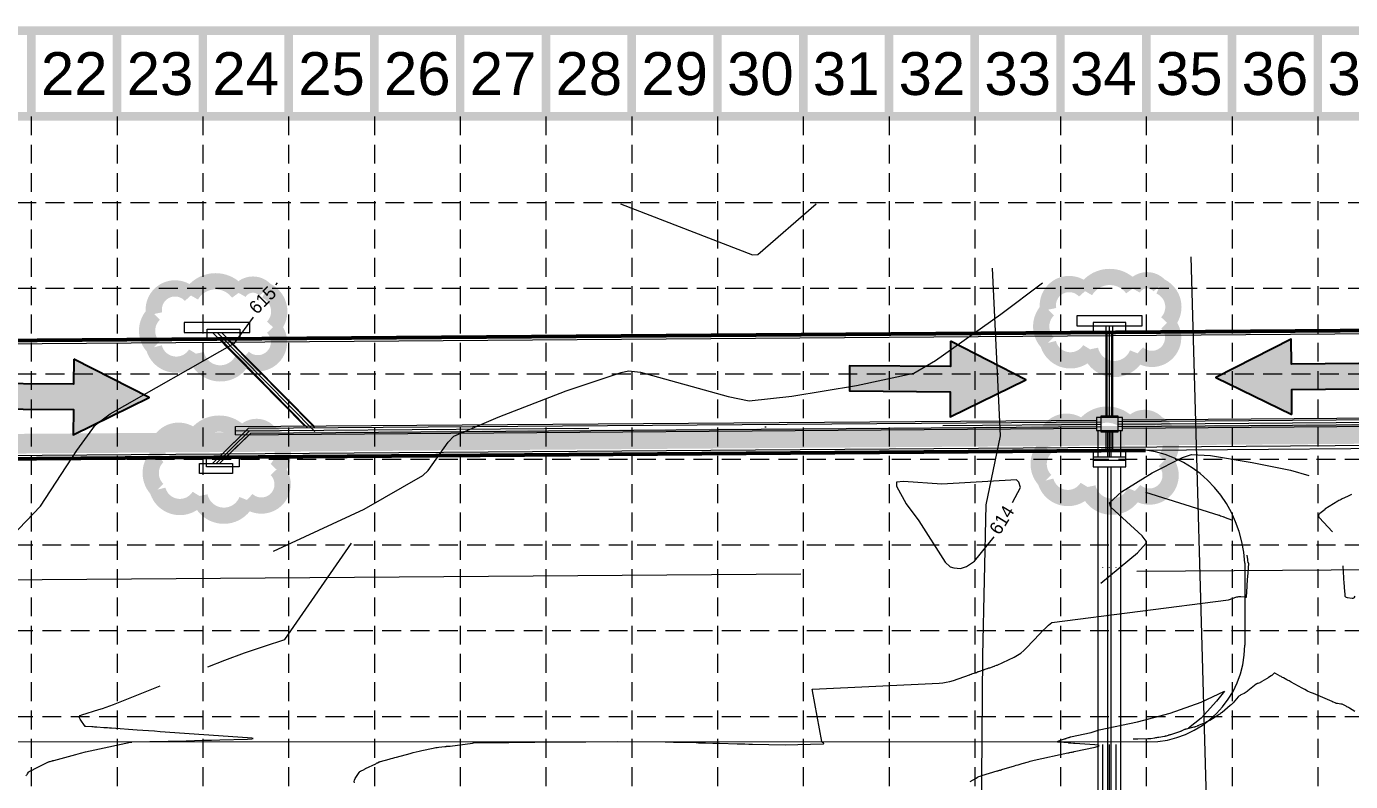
# Model space of a CAD drawing. Header units: feet. Extents: x 2483421 to 2485095, y 6854873 to 6855921.
# Drawn here: x 2483995.2 to 2484398.5, y 6855690.7 to 6855920.8 of the extents above; entities that cross this region are included whole.
import ezdxf
from ezdxf.enums import TextEntityAlignment as Align

# ---------------------------------------------------------------- set-up
doc = ezdxf.new("R2010")
doc.units = ezdxf.units.FT
doc.header["$MEASUREMENT"] = 0
for name, pattern in [('DGN Style 3', [358.380981, 255.986415, -102.394566]), ('DGN Style 4', [215.403912, 107.634684, -53.817342, 0.134543, -53.817342]), ('HIDDEN', [0.375, 0.25, -0.125])]:
    doc.linetypes.add(name, pattern=pattern)
for name, color, linetype in [('ARROWS', 252, 'Continuous'), ('BASE', 7, 'Continuous'), ('GRID', 254, 'HIDDEN'), ('LEGEND', 7, 'Continuous'), ('LIMITS OF DISTURBANCE', 1, 'HIDDEN')]:
    doc.layers.add(name, color=color, linetype=linetype)
for name, color, linetype, lineweight in [('C-ROAD-NW', 2, 'Continuous', 0), ('CTEXT', 1, 'Continuous', 0), ('CTR', 62, 'Continuous', 0), ('CTRINDEX', 7, 'Continuous', 0), ('CURB', 7, 'Continuous', 0), ('Level 11', 7, 'Continuous', 0), ('Level 31', 7, 'Continuous', 0), ('Level 45', 7, 'Continuous', 0), ('Level 7', 7, 'Continuous', 0), ('P-Cont-1', 21, 'Continuous', 13), ('P-SD', 3, 'Continuous', 30)]:
    doc.layers.add(name, color=color, linetype=linetype, lineweight=lineweight)
doc.styles.get("Standard").update_dxf_attribs({"font": 'ARIAL.TTF'})
doc.linetypes.add('Fence-Barbed', pattern='A,38,-12,[1,dgnlstyle-maplsty.shx,S=0.064,R=0,X=0,Y=0],-12,38', length=100)

# ---------------------------------------------------------------- blocks, each defined once
blk = doc.blocks.new('ARROW')
blk.add_lwpolyline([(-67.01, -25.36), (-59.33, -25.42), (-59.57, -56.14), (-51.89, -56.2), (-51.65, -25.48), (-43.97, -25.54), (-55.3, -2.41), (-67.01, -25.36)], close=True)
at = {"color": 254}
for points in [[(-43.97, -25.54), (-67.01, -25.36), (-55.3, -2.41), (-67.01, -25.36)], [(-59.57, -56.14), (-51.89, -56.2), (-59.33, -25.42), (-51.65, -25.48)]]:
    blk.add_solid(points, dxfattribs=at)

msp = doc.modelspace()

# ---------------------------------------------------------------- linework, layer by layer
at = {"layer": 'BASE', "const_width": 2.61}
for points in [[(2483421.94, 6854874.54), (2485093.94, 6854874.54), (2485093.94, 6855919.54), (2483421.94, 6855919.54)], [(2483448.01, 6854900.66), (2485067.89, 6854900.61), (2485067.85, 6855893.43), (2483448.34, 6855893.46)]]:
    msp.add_lwpolyline(points, close=True, dxfattribs=at)
for points in [[(2483996.69, 6855893.42), (2483996.69, 6855919.54)], [(2484022.81, 6855893.42), (2484022.81, 6855919.54)], [(2484048.94, 6855893.42), (2484048.94, 6855919.54)], [(2484075.06, 6855893.42), (2484075.06, 6855919.54)], [(2484101.19, 6855893.42), (2484101.19, 6855919.54)], [(2484127.31, 6855893.42), (2484127.31, 6855919.54)], [(2484153.44, 6855893.42), (2484153.44, 6855919.54)], [(2484179.56, 6855893.42), (2484179.56, 6855919.54)], [(2484205.69, 6855893.42), (2484205.69, 6855919.54)], [(2484231.81, 6855893.42), (2484231.81, 6855919.54)], [(2484257.94, 6855893.42), (2484257.94, 6855919.54)], [(2484284.06, 6855893.42), (2484284.06, 6855919.54)], [(2484310.19, 6855893.42), (2484310.19, 6855919.54)], [(2484336.31, 6855893.42), (2484336.31, 6855919.54)], [(2484362.44, 6855893.42), (2484362.44, 6855919.54)], [(2484388.56, 6855893.42), (2484388.56, 6855919.54)]]:
    msp.add_lwpolyline(points, dxfattribs=at)
at = {"layer": 'C-ROAD-NW', "color": 7, "lineweight": 0, "ltscale": 0.328084}
msp.add_line((2484366.3, 6855757.27), (2484366.3, 6855757.22), dxfattribs=at)
at = {"layer": 'C-ROAD-NW', "color": 7, "lineweight": 0, "ltscale": 0.328084, "flags": 128}
for points in [[(2484336.04, 6855791.71), (2484436.04, 6855792.47)], [(2484366.3, 6855757.22), (2484366.3, 6855732.22)], [(2484336.8, 6855702.72), (2483884.6, 6855702.71)]]:
    msp.add_lwpolyline(points, dxfattribs=at)
at = {"layer": 'C-ROAD-NW', "color": 7, "lineweight": 0, "ltscale": 0.328084}
msp.add_arc((2484336.8, 6855732.22), 29.5, 270, 0, dxfattribs=at)
msp.add_ellipse((2484331.74, 6855755.26), major_axis=(0, 36.74), ratio=0.942136, start_param=4.767077, end_param=6.158676, dxfattribs=at)
at = {"layer": 'CTR', "color": 35, "lineweight": 0, "ltscale": 0.328084}
for p, q in [((2484292.03, 6855833.18), (2484304.67, 6855842.69)), ((2484272.07, 6855819), (2484292.03, 6855833.18)), ((2484159.59, 6855809.78), (2484176.31, 6855815.36)), ((2484176.31, 6855815.36), (2484178.56, 6855815.82)), ((2484178.56, 6855815.82), (2484182.24, 6855815.43)), ((2484182.24, 6855815.43), (2484208.92, 6855808)), ((2484265.49, 6855815.11), (2484272.07, 6855819)), ((2484228.36, 6855808.13), (2484247.99, 6855811.38)), ((2484247.99, 6855811.38), (2484265.49, 6855815.11)), ((2484138.88, 6855801.71), (2484159.59, 6855809.78)), ((2484208.92, 6855808), (2484215.32, 6855806.67)), ((2484215.32, 6855806.67), (2484228.36, 6855808.13)), ((2484125.38, 6855795.9), (2484138.88, 6855801.71)), ((2484123.69, 6855794.14), (2484125.38, 6855795.9)), ((2484117.57, 6855785.49), (2484123.69, 6855794.14)), ((2484338.12, 6855784.8), (2484347.36, 6855789.45)), ((2484347.36, 6855789.45), (2484350.09, 6855790.38)), ((2484350.09, 6855790.38), (2484355.9, 6855790.05)), ((2484355.9, 6855790.05), (2484368.56, 6855787.97)), ((2484368.56, 6855787.97), (2484380.28, 6855785.55)), ((2484098.12, 6855773.7), (2484115.92, 6855783.91)), ((2484115.92, 6855783.91), (2484117.57, 6855785.49)), ((2484328.72, 6855778.97), (2484338.12, 6855784.8)), ((2484380.28, 6855785.55), (2484385.82, 6855783.97)), ((2484260.25, 6855781.89), (2484260.23, 6855780.67)), ((2484260.23, 6855780.67), (2484263.16, 6855775.34)), ((2484262.37, 6855782.18), (2484260.25, 6855781.89)), ((2484274.02, 6855781.35), (2484262.37, 6855782.18)), ((2484296.74, 6855782.67), (2484274.02, 6855781.35)), ((2484295.56, 6855775.74), (2484298.02, 6855780.26)), ((2484297.51, 6855781.9), (2484296.74, 6855782.67)), ((2484298.02, 6855780.26), (2484297.51, 6855781.9)), ((2484325.09, 6855775.66), (2484328.72, 6855778.97)), ((2484263.16, 6855775.34), (2484267.06, 6855770.11)), ((2484325.54, 6855774.35), (2484325.09, 6855775.66)), ((2484070.45, 6855760.89), (2484098.12, 6855773.7)), ((2484335.04, 6855765.59), (2484325.54, 6855774.35)), ((2484267.06, 6855770.11), (2484275.03, 6855757.58)), ((2484284.01, 6855757.89), (2484290.02, 6855765.28)), ((2484333.58, 6855760.36), (2484336.23, 6855763.38)), ((2484336.24, 6855763.93), (2484335.04, 6855765.59)), ((2484336.23, 6855763.38), (2484336.24, 6855763.93)), ((2484322.44, 6855751.18), (2484333.58, 6855760.36)), ((2484275.03, 6855757.58), (2484276.54, 6855756.09)), ((2484276.54, 6855756.09), (2484277.68, 6855755.81)), ((2484277.68, 6855755.81), (2484279.71, 6855755.63)), ((2484279.71, 6855755.63), (2484281.53, 6855756.18)), ((2484281.53, 6855756.18), (2484284.01, 6855757.89))]:
    msp.add_line(p, q, dxfattribs=at)
at = {"layer": 'CTRINDEX', "color": 35, "lineweight": 0, "ltscale": 0.328084}
for p, q in [((2484176.17, 6855866.78), (2484216.34, 6855851.24)), ((2484217.95, 6855851.38), (2484235.75, 6855866.78)), ((2484216.34, 6855851.24), (2484217.95, 6855851.38)), ((2484071.22, 6855842.09), (2484071.63, 6855842.69)), ((2484058.63, 6855824.31), (2484064.35, 6855832.24)), ((2484020.75, 6855802.74), (2484058.63, 6855824.31)), ((2484010.6, 6855791.53), (2484016.21, 6855799.37)), ((2484016.21, 6855799.37), (2484020.75, 6855802.74)), ((2483999.47, 6855774.62), (2484010.6, 6855791.53)), ((2483986.31, 6855760.83), (2483999.47, 6855774.62))]:
    msp.add_line(p, q, dxfattribs=at)
at = {"layer": 'CURB', "color": 7, "linetype": 'Continuous', "lineweight": 53}
for p, q in [((2483672.51, 6855822.71), (2484968.98, 6855832.49)), ((2483884.31, 6855788.3), (2484336.03, 6855791.71))]:
    msp.add_line(p, q, dxfattribs=at)
at = {"layer": 'CURB', "color": 7, "linetype": 'Continuous', "lineweight": 13}
for p, q in [((2483672.52, 6855821.71), (2484968.98, 6855831.49)), ((2483836.58, 6855788.94), (2484968.98, 6855797.49))]:
    msp.add_line(p, q, dxfattribs=at)
at = {"layer": 'GRID', "color": 252, "linetype": 'HIDDEN', "lineweight": 0, "ltscale": 23}
for p, q in [((2483996.69, 6855893.42), (2483996.69, 6854978.93)), ((2484022.81, 6855893.42), (2484022.81, 6854978.93)), ((2484048.94, 6855893.42), (2484048.94, 6854978.93)), ((2484075.06, 6855893.42), (2484075.06, 6854978.93)), ((2484101.19, 6855893.42), (2484101.19, 6854978.93)), ((2484127.31, 6855893.42), (2484127.31, 6854978.93)), ((2484153.44, 6855893.42), (2484153.44, 6854978.93)), ((2484179.56, 6855893.42), (2484179.56, 6854978.93)), ((2484205.69, 6855893.42), (2484205.69, 6854978.93)), ((2484231.81, 6855893.42), (2484231.81, 6854978.93)), ((2484257.94, 6855893.42), (2484257.94, 6854978.93)), ((2484284.06, 6855893.42), (2484284.06, 6854978.93)), ((2484310.19, 6855893.42), (2484310.19, 6854978.93)), ((2484336.31, 6855893.42), (2484336.31, 6854978.93)), ((2484362.44, 6855893.42), (2484362.44, 6854978.93)), ((2484388.56, 6855893.42), (2484388.56, 6854978.93)), ((2483449.03, 6855867.21), (2485068.78, 6855867.21)), ((2483449.03, 6855841.08), (2485068.78, 6855841.08)), ((2483449.03, 6855814.96), (2485068.78, 6855814.96)), ((2483448.06, 6855788.92), (2485067.81, 6855788.92)), ((2483448.06, 6855762.79), (2485067.81, 6855762.79)), ((2483448.06, 6855736.67), (2485067.81, 6855736.67)), ((2483448.06, 6855710.54), (2485067.81, 6855710.54))]:
    msp.add_line(p, q, dxfattribs=at)
at = {"layer": 'LEGEND', "color": 170, "ltscale": 100, "const_width": 4.95}
for points in [[(2484045.31, 6855838.84, 0.520567), (2484045.31, 6855838.84, 0.765195), (2484034.11, 6855833.2, 0.417879), (2484034.04, 6855823.05, 0.6649), (2484046.84, 6855821.1, 0.744833), (2484061.29, 6855819.88, 0.975642), (2484070.28, 6855829.18, 0.520567), (2484068.04, 6855840.37, 0.520567), (2484059.83, 6855839.63, 0.540264), (2484045.31, 6855838.84)], [(2484317.66, 6855840.16, 0.520567), (2484317.66, 6855840.16, 0.765195), (2484306.45, 6855834.52, 0.417879), (2484306.38, 6855824.37, 0.6649), (2484319.19, 6855822.42, 0.744833), (2484333.63, 6855821.21, 0.975642), (2484342.63, 6855830.5, 0.520567), (2484340.39, 6855841.7, 0.520567), (2484332.17, 6855840.95, 0.540264), (2484317.66, 6855840.16)], [(2484316.89, 6855798.2, 0.520567), (2484316.89, 6855798.2, 0.765195), (2484305.68, 6855792.56, 0.417879), (2484305.61, 6855782.41, 0.6649), (2484318.42, 6855780.45, 0.744833), (2484332.86, 6855779.24, 0.975642), (2484341.86, 6855788.54, 0.520567), (2484339.62, 6855799.73, 0.520567), (2484331.4, 6855798.99, 0.540264), (2484316.89, 6855798.2)], [(2484046.41, 6855795.45, 0.520567), (2484046.41, 6855795.45, 0.765195), (2484035.21, 6855789.81, 0.417879), (2484035.14, 6855779.66, 0.6649), (2484047.94, 6855777.71, 0.744833), (2484062.39, 6855776.5, 0.975642), (2484071.38, 6855785.79, 0.520567), (2484069.14, 6855796.99, 0.520567), (2484060.93, 6855796.24, 0.540264), (2484046.41, 6855795.45)]]:
    msp.add_lwpolyline(points, format="xyb", close=True, dxfattribs=at)
at = {"layer": 'Level 11', "color": 7, "linetype": 'Fence-Barbed', "lineweight": 0}
msp.add_line((2484349.85, 6855850.59), (2484361.29, 6855447.33), dxfattribs=at)
at = {"layer": 'Level 31', "color": 7, "linetype": 'DGN Style 3', "lineweight": 0}
msp.add_line((2484947.81, 6855759.33), (2483673.06, 6855749.71), dxfattribs=at)
at = {"layer": 'Level 45', "color": 5, "linetype": 'Continuous', "lineweight": 0}
for p, q in [((2484324.35, 6855802.13), (2484324.35, 6855827.63)), ((2484324.35, 6855802.13), (2484324.35, 6855827.63)), ((2484325.85, 6855802.13), (2484325.85, 6855827.64)), ((2484325.85, 6855802.13), (2484325.85, 6855827.64)), ((2484054.18, 6855825.59), (2484080.82, 6855798.54)), ((2484056.27, 6855825.6), (2484082.91, 6855798.55)), ((2484062.89, 6855798.4), (2484322.59, 6855800.36)), ((2484327.59, 6855800.4), (2484581.06, 6855802.31)), ((2484327.61, 6855798.9), (2484581.09, 6855800.81)), ((2484062.89, 6855798.4), (2484053.94, 6855789.58)), ((2484063.51, 6855796.91), (2484056.09, 6855789.6)), ((2484063.51, 6855796.91), (2484322.61, 6855798.86)), ((2484324.1, 6855791.62), (2484324.1, 6855797.13)), ((2484326.1, 6855791.64), (2484326.1, 6855797.13))]:
    msp.add_line(p, q, dxfattribs=at)
at = {"layer": 'Level 45', "color": 5, "linetype": 'Continuous', "lineweight": 0, "flags": 128}
for points in [[(2484050.22, 6855828.6), (2484060.22, 6855828.6), (2484060.22, 6855825.6), (2484050.22, 6855825.6)], [(2484330.1, 6855830.63), (2484320.1, 6855830.63), (2484320.1, 6855827.63), (2484330.1, 6855827.63)], [(2484327.6, 6855797.13), (2484322.6, 6855797.13), (2484322.6, 6855802.13), (2484327.6, 6855802.13)], [(2484327.6, 6855797.13), (2484322.6, 6855797.13), (2484322.6, 6855802.13), (2484327.6, 6855802.13)], [(2484330.1, 6855791.63), (2484320.1, 6855791.63), (2484320.1, 6855788.63), (2484330.1, 6855788.63)], [(2484330.1, 6855791.63), (2484320.1, 6855791.63), (2484320.1, 6855788.63), (2484330.1, 6855788.63)], [(2484050.02, 6855789.59), (2484060.02, 6855789.59), (2484060.02, 6855786.59), (2484050.02, 6855786.59)]]:
    msp.add_lwpolyline(points, close=True, dxfattribs=at)
at = {"layer": 'Level 7', "color": 7, "linetype": 'Continuous', "lineweight": 0, "ltscale": 0.328084, "flags": 128}
msp.add_lwpolyline([(2484274.02, 6855489.64), (2484282.36, 6855576.75), (2484285.88, 6855654.13), (2484286.51, 6855729.08), (2484287.56, 6855775.03), (2484291.86, 6855796.04), (2484289.44, 6855847.15)], dxfattribs=at)
at = {"layer": 'LIMITS OF DISTURBANCE', "linetype": 'HIDDEN', "lineweight": 30, "ltscale": 100, "const_width": 6}
msp.add_lwpolyline([(2483553.88, 6855775.4), (2483582.72, 6855781.62), (2483622.36, 6855787.95), (2483674.73, 6855791.33), (2485022.16, 6855801.15), (2485021.8, 6855792.54), (2485014.26, 6855792.18, 0.367276), (2484981.25, 6855761.33), (2484981.64, 6855135.45), (2484941.69, 6855105.14), (2484400.49, 6855105.56), (2484402.75, 6855034.59), (2484369.16, 6855034.35), (2484323.13, 6855106.73), (2484136.59, 6855104.23), (2484070.04, 6855130.64), (2483603.14, 6855126.82), (2483582.42, 6855255.3), (2483563.42, 6855733.98), (2483555.35, 6855765.7)], format="xyb", close=True, dxfattribs=at)
at = {"layer": 'P-Cont-1', "color": 33, "flags": 128}
for points in [[(2484362.4, 6855770.37), (2484360.45, 6855771.09), (2484360.26, 6855771.16), (2484360.07, 6855771.23), (2484359.88, 6855771.29), (2484359.68, 6855771.35), (2484359.06, 6855771.56), (2484358.92, 6855771.6), (2484358.79, 6855771.66), (2484358.67, 6855771.72), (2484358.54, 6855771.78), (2484336.18, 6855778.8)], [(2484398.82, 6855778.14), (2484398.43, 6855777.93), (2484398.04, 6855777.73), (2484397.63, 6855777.54), (2484395.98, 6855776.81), (2484395.63, 6855776.65), (2484395.28, 6855776.48), (2484394.94, 6855776.29), (2484394.61, 6855776.1), (2484390.69, 6855773.73), (2484390.67, 6855773.72), (2484390.67, 6855773.7), (2484390.67, 6855773.69), (2484390.69, 6855773.68), (2484390.75, 6855773.63), (2484390.76, 6855773.62), (2484390.77, 6855773.61), (2484390.76, 6855773.6), (2484390.75, 6855773.59), (2484389.12, 6855772.37), (2484388.85, 6855772.1), (2484388.74, 6855771.82), (2484388.79, 6855771.52), (2484389, 6855771.2), (2484393.03, 6855766.75)], [(2484050.44, 6855725.64), (2484055.63, 6855727.65), (2484061.67, 6855729.87), (2484067.75, 6855731.97), (2484073.87, 6855733.96), (2484094.17, 6855763.36)], [(2484361.3, 6855746.04), (2484363.93, 6855746.92), (2484364.23, 6855747), (2484364.54, 6855747.05), (2484364.84, 6855747.07), (2484365.15, 6855747.05), (2484366.54, 6855746.92), (2484366.58, 6855746.92), (2484366.61, 6855746.91), (2484366.64, 6855746.9), (2484366.67, 6855746.89), (2484366.76, 6855746.85), (2484366.78, 6855746.85), (2484366.79, 6855746.85), (2484366.8, 6855746.86), (2484366.8, 6855746.88), (2484367.03, 6855750.22), (2484367.08, 6855750.94), (2484367.13, 6855751.66), (2484367.18, 6855752.38), (2484367.23, 6855753.09), (2484367.51, 6855757.17), (2484367.51, 6855757.19), (2484367.5, 6855757.21), (2484367.49, 6855757.23), (2484367.47, 6855757.24), (2484367.41, 6855757.29), (2484367.4, 6855757.3), (2484367.39, 6855757.31), (2484367.38, 6855757.32), (2484367.38, 6855757.34), (2484367.25, 6855758.19), (2484367.22, 6855758.37), (2484367.19, 6855758.55), (2484367.16, 6855758.73), (2484367.13, 6855758.92), (2484367, 6855759.71)], [(2484396.14, 6855756.45), (2484396.52, 6855750.92), (2484396.55, 6855750.45), (2484396.59, 6855749.98), (2484396.62, 6855749.51), (2484396.65, 6855749.03), (2484396.76, 6855747.5), (2484396.82, 6855747.2), (2484396.95, 6855746.98), (2484397.17, 6855746.83), (2484397.46, 6855746.76), (2484398.97, 6855746.58), (2484399.27, 6855746.59), (2484399.5, 6855746.68), (2484399.68, 6855746.87), (2484399.8, 6855747.14), (2484399.5, 6855746.68)], [(2484095.09, 6855690.3), (2484095.02, 6855690.71), (2484095.09, 6855691.13), (2484095.3, 6855691.55), (2484096.58, 6855693.46), (2484096.6, 6855693.49), (2484096.62, 6855693.52), (2484096.64, 6855693.55), (2484096.66, 6855693.58), (2484096.72, 6855693.67), (2484096.74, 6855693.69), (2484096.76, 6855693.71), (2484096.78, 6855693.72), (2484096.8, 6855693.74), (2484096.97, 6855693.82), (2484097.01, 6855693.84), (2484097.05, 6855693.86), (2484097.08, 6855693.88), (2484097.12, 6855693.9), (2484097.87, 6855694.27), (2484098.04, 6855694.35), (2484098.2, 6855694.43), (2484098.36, 6855694.51), (2484098.52, 6855694.59), (2484101.58, 6855696.11), (2484101.72, 6855696.18), (2484101.86, 6855696.25), (2484102, 6855696.32), (2484102.14, 6855696.39), (2484102.6, 6855696.62), (2484102.7, 6855696.66), (2484102.8, 6855696.7), (2484102.9, 6855696.74), (2484103.01, 6855696.77), (2484105.68, 6855697.5), (2484106.25, 6855697.65), (2484106.82, 6855697.81), (2484107.4, 6855697.96), (2484107.97, 6855698.12), (2484112.1, 6855699.24), (2484112.99, 6855699.47), (2484113.88, 6855699.69), (2484114.78, 6855699.9), (2484115.67, 6855700.1), (2484119.11, 6855700.83), (2484119.52, 6855700.91), (2484119.94, 6855700.99), (2484120.36, 6855701.06), (2484120.78, 6855701.12), (2484122.66, 6855701.36), (2484122.7, 6855701.37), (2484122.73, 6855701.37), (2484122.77, 6855701.37), (2484122.81, 6855701.37), (2484122.94, 6855701.37), (2484122.96, 6855701.37), (2484122.98, 6855701.38), (2484123, 6855701.38), (2484123.02, 6855701.39), (2484123.1, 6855701.41), (2484123.11, 6855701.42), (2484123.12, 6855701.42), (2484123.13, 6855701.42), (2484123.14, 6855701.42), (2484123.18, 6855701.42), (2484123.19, 6855701.42), (2484123.19, 6855701.42), (2484123.2, 6855701.42), (2484123.21, 6855701.42), (2484124.23, 6855701.49), (2484124.23, 6855701.49), (2484124.23, 6855701.49), (2484124.23, 6855701.49), (2484124.23, 6855701.49), (2484124.23, 6855701.49), (2484124.23, 6855701.49), (2484124.23, 6855701.49), (2484124.23, 6855701.49), (2484124.23, 6855701.49), (2484131.08, 6855702.41), (2484131.08, 6855702.41), (2484131.08, 6855702.41), (2484131.08, 6855702.41), (2484131.08, 6855702.41), (2484131.08, 6855702.41), (2484131.08, 6855702.41), (2484131.08, 6855702.41), (2484131.08, 6855702.41), (2484131.08, 6855702.41), (2484131.37, 6855702.5), (2484131.37, 6855702.5), (2484131.37, 6855702.5), (2484131.37, 6855702.5), (2484131.37, 6855702.5), (2484131.37, 6855702.5), (2484131.37, 6855702.5), (2484131.37, 6855702.5), (2484131.37, 6855702.5), (2484131.37, 6855702.5), (2484131.35, 6855702.5), (2484131.35, 6855702.51), (2484131.34, 6855702.51), (2484131.35, 6855702.51), (2484131.35, 6855702.51), (2484137.15, 6855702.55), (2484138.39, 6855702.56), (2484139.63, 6855702.57), (2484140.87, 6855702.58), (2484142.11, 6855702.59), (2484146.37, 6855702.62), (2484147.28, 6855702.63), (2484148.19, 6855702.64), (2484149.11, 6855702.65), (2484150.02, 6855702.65), (2484158.38, 6855702.72), (2484160.17, 6855702.73), (2484161.97, 6855702.75), (2484163.76, 6855702.76), (2484165.55, 6855702.78), (2484175.14, 6855702.85), (2484175.14, 6855702.85), (2484175.14, 6855702.85), (2484175.14, 6855702.85), (2484175.14, 6855702.85), (2484175.14, 6855702.85), (2484175.14, 6855702.85), (2484175.14, 6855702.85), (2484175.14, 6855702.85), (2484175.14, 6855702.85), (2484189.74, 6855702.74), (2484190.99, 6855702.72), (2484192.25, 6855702.7), (2484193.5, 6855702.68), (2484194.76, 6855702.65), (2484199.21, 6855702.53), (2484199.91, 6855702.51), (2484200.61, 6855702.49), (2484201.32, 6855702.47), (2484202.02, 6855702.46), (2484204.32, 6855702.39), (2484204.81, 6855702.38), (2484205.3, 6855702.37), (2484205.79, 6855702.36), (2484206.29, 6855702.34), (2484211.73, 6855702.2), (2484212.9, 6855702.17), (2484214.07, 6855702.13), (2484215.24, 6855702.1), (2484216.4, 6855702.07), (2484226.3, 6855701.81), (2484226.3, 6855701.81), (2484226.3, 6855701.81), (2484226.3, 6855701.81), (2484226.3, 6855701.81), (2484226.3, 6855701.81), (2484226.3, 6855701.81), (2484226.3, 6855701.81), (2484226.3, 6855701.81), (2484226.3, 6855701.81), (2484226.3, 6855701.81), (2484226.3, 6855701.81), (2484226.3, 6855701.81), (2484226.3, 6855701.81), (2484226.3, 6855701.81), (2484237.92, 6855702.16), (2484238.02, 6855702.17), (2484238.06, 6855702.21), (2484238.05, 6855702.26), (2484237.98, 6855702.33), (2484237.67, 6855702.6), (2484237.61, 6855702.66), (2484237.56, 6855702.73), (2484237.53, 6855702.81), (2484237.51, 6855702.89), (2484234.65, 6855718.35), (2484234.64, 6855718.4), (2484234.63, 6855718.45), (2484234.62, 6855718.5), (2484234.61, 6855718.55), (2484234.57, 6855718.76), (2484234.57, 6855718.77), (2484234.57, 6855718.78), (2484234.57, 6855718.79), (2484234.58, 6855718.79), (2484234.59, 6855718.82), (2484234.6, 6855718.82), (2484234.6, 6855718.83), (2484234.61, 6855718.83), (2484234.61, 6855718.83), (2484273.19, 6855720.64), (2484274.3, 6855720.74), (2484275.4, 6855720.91), (2484276.49, 6855721.16), (2484277.55, 6855721.49), (2484282.48, 6855723.22), (2484282.49, 6855723.23), (2484282.5, 6855723.23), (2484282.51, 6855723.24), (2484282.52, 6855723.24), (2484282.55, 6855723.25), (2484282.56, 6855723.25), (2484282.57, 6855723.25), (2484282.58, 6855723.26), (2484282.58, 6855723.26), (2484282.65, 6855723.28), (2484282.66, 6855723.29), (2484282.68, 6855723.29), (2484282.69, 6855723.3), (2484282.71, 6855723.3), (2484282.94, 6855723.38), (2484282.99, 6855723.4), (2484283.04, 6855723.42), (2484283.09, 6855723.44), (2484283.14, 6855723.45), (2484284.23, 6855723.84), (2484284.26, 6855723.85), (2484284.29, 6855723.86), (2484284.31, 6855723.87), (2484284.34, 6855723.88), (2484284.46, 6855723.92), (2484284.47, 6855723.92), (2484284.48, 6855723.92), (2484284.49, 6855723.93), (2484284.5, 6855723.93), (2484284.53, 6855723.94), (2484284.54, 6855723.95), (2484284.54, 6855723.95), (2484284.55, 6855723.95), (2484284.56, 6855723.95), (2484284.91, 6855724.08), (2484284.92, 6855724.08), (2484284.92, 6855724.08), (2484284.93, 6855724.08), (2484284.93, 6855724.08), (2484284.95, 6855724.09), (2484284.95, 6855724.09), (2484284.96, 6855724.09), (2484284.96, 6855724.09), (2484284.97, 6855724.1), (2484285.14, 6855724.16), (2484285.18, 6855724.17), (2484285.22, 6855724.18), (2484285.25, 6855724.2), (2484285.29, 6855724.21), (2484286.71, 6855724.71), (2484286.72, 6855724.71), (2484286.73, 6855724.71), (2484286.74, 6855724.71), (2484286.75, 6855724.72), (2484286.77, 6855724.73), (2484286.78, 6855724.73), (2484286.78, 6855724.73), (2484286.79, 6855724.73), (2484286.8, 6855724.73), (2484286.85, 6855724.75), (2484286.86, 6855724.76), (2484286.88, 6855724.76), (2484286.89, 6855724.77), (2484286.9, 6855724.77), (2484287.86, 6855725.11), (2484287.89, 6855725.12), (2484287.92, 6855725.13), (2484287.94, 6855725.14), (2484287.97, 6855725.15), (2484288.1, 6855725.19), (2484288.11, 6855725.19), (2484288.11, 6855725.19), (2484288.11, 6855725.19), (2484288.12, 6855725.2), (2484288.13, 6855725.2), (2484288.13, 6855725.2), (2484288.13, 6855725.2), (2484288.14, 6855725.2), (2484288.14, 6855725.2), (2484288.36, 6855725.28), (2484288.38, 6855725.29), (2484288.4, 6855725.3), (2484288.42, 6855725.3), (2484288.45, 6855725.31), (2484288.54, 6855725.34), (2484288.54, 6855725.35), (2484288.55, 6855725.35), (2484288.56, 6855725.35), (2484288.57, 6855725.35), (2484288.6, 6855725.36), (2484288.6, 6855725.37), (2484288.61, 6855725.37), (2484288.61, 6855725.37), (2484288.62, 6855725.37), (2484289.93, 6855725.83), (2484289.95, 6855725.84), (2484289.98, 6855725.85), (2484290.01, 6855725.86), (2484290.03, 6855725.87), (2484290.12, 6855725.9), (2484290.14, 6855725.9), (2484290.16, 6855725.91), (2484290.18, 6855725.92), (2484290.2, 6855725.92), (2484290.71, 6855726.1), (2484290.73, 6855726.11), (2484290.75, 6855726.11), (2484290.76, 6855726.12), (2484290.78, 6855726.13), (2484290.86, 6855726.15), (2484290.86, 6855726.16), (2484290.87, 6855726.16), (2484290.88, 6855726.16), (2484290.88, 6855726.16), (2484290.9, 6855726.17), (2484290.91, 6855726.17), (2484290.91, 6855726.17), (2484290.92, 6855726.17), (2484290.92, 6855726.18), (2484296.02, 6855728.61), (2484297.08, 6855729.17), (2484298.08, 6855729.83), (2484299, 6855730.58), (2484299.86, 6855731.42), (2484303.84, 6855735.7), (2484304.71, 6855736.6), (2484305.61, 6855737.46), (2484306.54, 6855738.3), (2484307.5, 6855739.1), (2484361.3, 6855746.04)], [(2484399.84, 6855711.98), (2484398.16, 6855713.04), (2484397.91, 6855713.19), (2484397.67, 6855713.34), (2484397.42, 6855713.48), (2484397.17, 6855713.61), (2484396.34, 6855714.05), (2484396.16, 6855714.13), (2484395.98, 6855714.2), (2484395.79, 6855714.25), (2484395.59, 6855714.28), (2484394.5, 6855714.42), (2484394.33, 6855714.45), (2484394.17, 6855714.49), (2484394.01, 6855714.55), (2484393.86, 6855714.62), (2484393.37, 6855714.86), (2484393.26, 6855714.91), (2484393.15, 6855714.96), (2484393.05, 6855715.01), (2484392.94, 6855715.06), (2484387.21, 6855717.46), (2484386.33, 6855717.85), (2484385.46, 6855718.26), (2484384.6, 6855718.69), (2484383.75, 6855719.15), (2484380.47, 6855720.97), (2484380.14, 6855721.15), (2484379.81, 6855721.33), (2484379.48, 6855721.51), (2484379.14, 6855721.69), (2484378.05, 6855722.26), (2484377.82, 6855722.38), (2484377.58, 6855722.51), (2484377.35, 6855722.64), (2484377.12, 6855722.77), (2484375.63, 6855723.62), (2484375.49, 6855723.68), (2484375.36, 6855723.69), (2484375.23, 6855723.65), (2484375.11, 6855723.56), (2484374.73, 6855723.18), (2484374.64, 6855723.1), (2484374.55, 6855723.03), (2484374.46, 6855722.96), (2484374.36, 6855722.9), (2484373.58, 6855722.43), (2484373.41, 6855722.32), (2484373.24, 6855722.22), (2484373.08, 6855722.12), (2484372.91, 6855722.01), (2484371.55, 6855721.12), (2484371.38, 6855721.02), (2484371.21, 6855720.93), (2484371.03, 6855720.85), (2484370.85, 6855720.79), (2484370.24, 6855720.59), (2484370.11, 6855720.54), (2484369.99, 6855720.49), (2484369.87, 6855720.42), (2484369.76, 6855720.33), (2484367.26, 6855718.29), (2484366.99, 6855718.08), (2484366.7, 6855717.88), (2484366.4, 6855717.7), (2484366.09, 6855717.54), (2484365.06, 6855717.05), (2484364.85, 6855716.93), (2484364.65, 6855716.8), (2484364.47, 6855716.64), (2484364.31, 6855716.47), (2484362.73, 6855714.65), (2484362.66, 6855714.56), (2484362.58, 6855714.48), (2484362.5, 6855714.4), (2484362.42, 6855714.33), (2484362.14, 6855714.09), (2484362.08, 6855714.03), (2484362.02, 6855713.98), (2484361.96, 6855713.93), (2484361.9, 6855713.88), (2484359.42, 6855711.75), (2484359.19, 6855711.56), (2484358.96, 6855711.38), (2484358.71, 6855711.21), (2484358.47, 6855711.05), (2484357.64, 6855710.53), (2484357.47, 6855710.42), (2484357.29, 6855710.31), (2484357.12, 6855710.2), (2484356.94, 6855710.09), (2484355.64, 6855709.29), (2484355.36, 6855709.12), (2484355.07, 6855708.97), (2484354.78, 6855708.82), (2484354.48, 6855708.69), (2484352.37, 6855707.81), (2484352.22, 6855707.75), (2484352.07, 6855707.68), (2484351.91, 6855707.62), (2484351.76, 6855707.55), (2484351.26, 6855707.34), (2484351.15, 6855707.3), (2484351.04, 6855707.26), (2484350.93, 6855707.23), (2484350.82, 6855707.2), (2484348.43, 6855706.65), (2484348.27, 6855706.6), (2484348.1, 6855706.55), (2484347.94, 6855706.49), (2484347.79, 6855706.42), (2484347.14, 6855706.11), (2484347.1, 6855706.09), (2484347.07, 6855706.07), (2484347.03, 6855706.05), (2484346.99, 6855706.03), (2484346.86, 6855705.97), (2484346.84, 6855705.96), (2484346.81, 6855705.95), (2484346.78, 6855705.94), (2484346.75, 6855705.93), (2484343.64, 6855704.95), (2484343.46, 6855704.89), (2484343.28, 6855704.83), (2484343.1, 6855704.77), (2484342.92, 6855704.72), (2484342.32, 6855704.53), (2484342.2, 6855704.49), (2484342.07, 6855704.46), (2484341.94, 6855704.43), (2484341.81, 6855704.41), (2484340.09, 6855704.13), (2484339.76, 6855704.07), (2484339.42, 6855704.02), (2484339.09, 6855703.96), (2484338.76, 6855703.91), (2484337.67, 6855703.73), (2484337.43, 6855703.7), (2484337.2, 6855703.67), (2484336.96, 6855703.65), (2484336.73, 6855703.64), (2484333.7, 6855703.59), (2484333.54, 6855703.58), (2484333.37, 6855703.58), (2484333.21, 6855703.58), (2484333.05, 6855703.57), (2484332.3, 6855703.56)], [(2483995.15, 6855692.41), (2483995.25, 6855692.56), (2483995.35, 6855692.71), (2483995.45, 6855692.86), (2483995.55, 6855693.01), (2483995.88, 6855693.5), (2483995.96, 6855693.6), (2483996.04, 6855693.69), (2483996.14, 6855693.76), (2483996.25, 6855693.83), (2483997.12, 6855694.26), (2483997.31, 6855694.35), (2483997.49, 6855694.44), (2483997.68, 6855694.54), (2483997.87, 6855694.63), (2484001.73, 6855696.55), (2484001.9, 6855696.63), (2484002.07, 6855696.7), (2484002.25, 6855696.76), (2484002.43, 6855696.81), (2484003.01, 6855696.97), (2484003.14, 6855697), (2484003.27, 6855697.04), (2484003.39, 6855697.07), (2484003.52, 6855697.11), (2484010.26, 6855698.93), (2484011.7, 6855699.31), (2484013.16, 6855699.67), (2484014.61, 6855700.01), (2484016.07, 6855700.34), (2484026.92, 6855702.64), (2484026.96, 6855702.65), (2484027, 6855702.66), (2484027.04, 6855702.67), (2484027.07, 6855702.68), (2484027.2, 6855702.7), (2484027.22, 6855702.71), (2484027.25, 6855702.71), (2484027.28, 6855702.71), (2484027.3, 6855702.72), (2484043.87, 6855703.12), (2484046.43, 6855703.19), (2484049, 6855703.25), (2484051.56, 6855703.32), (2484054.12, 6855703.39), (2484062.5, 6855703.62), (2484063.84, 6855703.68), (2484064.29, 6855703.75), (2484063.85, 6855703.85), (2484062.5, 6855703.97), (2484035.91, 6855705.85), (2484034.17, 6855705.97), (2484032.43, 6855706.1), (2484030.69, 6855706.22), (2484028.95, 6855706.34), (2484021.13, 6855706.9), (2484020.98, 6855706.91), (2484020.83, 6855706.92), (2484020.68, 6855706.93), (2484020.53, 6855706.94), (2484019.9, 6855706.99), (2484019.87, 6855706.99), (2484019.83, 6855706.99), (2484019.79, 6855706.99), (2484019.75, 6855707), (2484019.62, 6855707.01), (2484019.6, 6855707.01), (2484019.57, 6855707.01), (2484019.54, 6855707.01), (2484019.52, 6855707.01), (2484019.13, 6855707.04), (2484019.05, 6855707.05), (2484018.96, 6855707.05), (2484018.88, 6855707.06), (2484018.8, 6855707.06), (2484016.69, 6855707.21), (2484016.29, 6855707.24), (2484015.89, 6855707.27), (2484015.49, 6855707.3), (2484015.1, 6855707.33), (2484013.27, 6855707.46), (2484013.26, 6855707.46), (2484013.25, 6855707.46), (2484013.23, 6855707.46), (2484013.22, 6855707.46), (2484013.17, 6855707.46), (2484013.16, 6855707.46), (2484013.16, 6855707.47), (2484013.15, 6855707.47), (2484013.14, 6855707.48), (2484011.59, 6855709.7), (2484011.37, 6855710.13), (2484011.37, 6855710.49), (2484011.59, 6855710.78), (2484012.04, 6855710.99), (2484017.29, 6855712.6), (2484018.41, 6855712.96), (2484019.52, 6855713.34), (2484020.63, 6855713.75), (2484021.73, 6855714.17), (2484035.93, 6855719.85)], [(2484282.65, 6855690.64), (2484284.51, 6855691.74), (2484284.91, 6855691.97), (2484285.33, 6855692.17), (2484285.75, 6855692.34), (2484286.19, 6855692.48), (2484290.9, 6855693.88), (2484291, 6855693.91), (2484291.1, 6855693.94), (2484291.2, 6855693.97), (2484291.29, 6855694), (2484291.62, 6855694.09), (2484291.69, 6855694.11), (2484291.76, 6855694.13), (2484291.82, 6855694.15), (2484291.89, 6855694.17), (2484292.11, 6855694.24), (2484292.15, 6855694.25), (2484292.2, 6855694.27), (2484292.25, 6855694.28), (2484292.29, 6855694.29), (2484296.12, 6855695.43), (2484296.71, 6855695.61), (2484297.31, 6855695.78), (2484297.91, 6855695.96), (2484298.51, 6855696.14), (2484300.47, 6855696.72), (2484300.89, 6855696.84), (2484301.31, 6855696.95), (2484301.73, 6855697.06), (2484302.16, 6855697.15), (2484312.45, 6855699.38), (2484312.57, 6855699.4), (2484312.69, 6855699.43), (2484312.82, 6855699.45), (2484312.94, 6855699.48), (2484313.34, 6855699.57), (2484313.43, 6855699.59), (2484313.51, 6855699.6), (2484313.6, 6855699.62), (2484313.68, 6855699.64), (2484314.02, 6855699.71), (2484314.09, 6855699.73), (2484314.17, 6855699.75), (2484314.24, 6855699.76), (2484314.31, 6855699.78), (2484320.71, 6855701.16), (2484321.68, 6855701.41), (2484321.99, 6855701.62), (2484321.65, 6855701.78), (2484320.65, 6855701.89), (2484314.56, 6855702.28), (2484314.51, 6855702.28), (2484314.47, 6855702.28), (2484314.42, 6855702.29), (2484314.38, 6855702.29), (2484314.23, 6855702.3), (2484314.2, 6855702.31), (2484314.17, 6855702.31), (2484314.14, 6855702.31), (2484314.1, 6855702.31), (2484313.34, 6855702.37), (2484313.26, 6855702.38), (2484313.19, 6855702.38), (2484313.12, 6855702.39), (2484313.04, 6855702.39), (2484312.8, 6855702.41), (2484312.75, 6855702.41), (2484312.69, 6855702.41), (2484312.64, 6855702.42), (2484312.59, 6855702.42), (2484309.69, 6855702.65), (2484309.34, 6855702.7), (2484309.21, 6855702.78), (2484309.31, 6855702.89), (2484309.64, 6855703.03), (2484311.41, 6855703.65), (2484311.56, 6855703.7), (2484311.72, 6855703.76), (2484311.88, 6855703.81), (2484312.04, 6855703.87), (2484312.66, 6855704.08), (2484312.72, 6855704.1), (2484312.77, 6855704.12), (2484312.83, 6855704.14), (2484312.88, 6855704.16), (2484313.07, 6855704.23), (2484313.11, 6855704.24), (2484313.14, 6855704.25), (2484313.18, 6855704.27), (2484313.22, 6855704.29), (2484319.5, 6855705.61), (2484321.98, 6855706.38), (2484333.59, 6855708.9), (2484343.56, 6855711.53), (2484352.98, 6855714.82), (2484360.15, 6855718.21), (2484357.74, 6855715.19), (2484353.02, 6855709.98), (2484349.14, 6855706.97)]]:
    msp.add_lwpolyline(points, dxfattribs=at)
at = {"layer": 'P-SD', "color": 5, "lineweight": 0}
for p, q in [((2484051.87, 6855827.58), (2484079.98, 6855799.03)), ((2484054.67, 6855827.58), (2484082.77, 6855799.05)), ((2484324.1, 6855801.63), (2484324.1, 6855829.63)), ((2484326.1, 6855801.63), (2484326.1, 6855829.63)), ((2484058.89, 6855798.87), (2484321.1, 6855800.85)), ((2484329.1, 6855800.91), (2484581.32, 6855802.81)), ((2484329.1, 6855798.41), (2484581.34, 6855800.31)), ((2484060.84, 6855796.39), (2484051.9, 6855787.58)), ((2484063, 6855796.4), (2484054.03, 6855787.57)), ((2484058.91, 6855796.37), (2484058.89, 6855798.87)), ((2484058.91, 6855796.37), (2484321.1, 6855798.35)), ((2484321.6, 6855789.58), (2484321.6, 6855797.63)), ((2484324.6, 6855789.62), (2484324.6, 6855797.63)), ((2484325.6, 6855789.62), (2484325.6, 6855797.63)), ((2484328.6, 6855789.65), (2484328.6, 6855797.63)), ((2484321.6, 6855594.34), (2484321.6, 6855786.58)), ((2484324.6, 6855594.34), (2484324.6, 6855786.58)), ((2484325.6, 6855594.34), (2484325.6, 6855786.58)), ((2484328.6, 6855594.34), (2484328.6, 6855786.58))]:
    msp.add_line(p, q, dxfattribs=at)
at = {"layer": 'P-SD', "color": 5, "linetype": 'DGN Style 4', "lineweight": 0}
for p, q in [((2484053.27, 6855827.58), (2484083.04, 6855797.35)), ((2484325.1, 6855802.13), (2484325.1, 6855829.63)), ((2484058.9, 6855797.62), (2484322.6, 6855799.61)), ((2484327.6, 6855799.65), (2484597.19, 6855801.68)), ((2484063.04, 6855797.5), (2484052.97, 6855787.58)), ((2484323.1, 6855594.34), (2484323.1, 6855797.63)), ((2484325.1, 6855789.58), (2484325.1, 6855797.13)), ((2484327.1, 6855594.34), (2484327.1, 6855797.63)), ((2484325.1, 6855594.34), (2484325.1, 6855786.58))]:
    msp.add_line(p, q, dxfattribs=at)
at = {"layer": 'P-SD', "color": 5, "lineweight": 0, "flags": 128}
for points in [[(2484315.1, 6855829.63), (2484335.1, 6855829.63), (2484335.1, 6855832.63), (2484315.1, 6855832.63)], [(2484043.27, 6855827.58), (2484063.27, 6855827.58), (2484063.27, 6855830.58), (2484043.27, 6855830.58)], [(2484321.1, 6855797.63), (2484329.1, 6855797.63), (2484329.1, 6855801.63), (2484321.1, 6855801.63)], [(2484047.97, 6855787.58), (2484057.97, 6855787.58), (2484057.97, 6855784.58), (2484047.97, 6855784.58)], [(2484330.1, 6855789.58), (2484320.1, 6855789.58), (2484320.1, 6855786.58), (2484330.1, 6855786.58)]]:
    msp.add_lwpolyline(points, close=True, dxfattribs=at)

# ---------------------------------------------------------------- block references
at = {"layer": 'ARROWS', "linetype": 'Continuous', "lineweight": 30, "ltscale": 0.25}
for p, rotation in [((2484302.07, 6855757.86), 270), ((2484354.17, 6855869.07), 90.99026707452533), ((2484034.99, 6855752.43), 270)]:
    msp.add_blockref('ARROW', p, dxfattribs=dict(at, rotation=rotation))

# ---------------------------------------------------------------- texts
at = {"layer": 'BASE'}
for s, p in [('22', (2484009.75, 6855906.48)), ('23', (2484035.88, 6855906.48)), ('24', (2484062, 6855906.48)), ('25', (2484088.13, 6855906.48)), ('26', (2484114.25, 6855906.48)), ('27', (2484140.38, 6855906.48)), ('28', (2484166.5, 6855906.48)), ('29', (2484192.63, 6855906.48)), ('30', (2484218.75, 6855906.48)), ('31', (2484244.88, 6855906.48)), ('32', (2484271, 6855906.48)), ('33', (2484297.13, 6855906.48)), ('34', (2484323.25, 6855906.48)), ('35', (2484349.38, 6855906.48)), ('36', (2484375.5, 6855906.48)), ('37', (2484401.63, 6855906.48))]:
    msp.add_text(s, height=13.062, dxfattribs=at).set_placement(p, align=Align.MIDDLE_CENTER)
at = {"layer": 'CTEXT', "color": 35, "lineweight": 0, "char_height": 4, "attachment_point": 5, "line_spacing_factor": 0.754198}
for s, insert, rotation in [('\\Ffont001.shx;615', (2484067.12, 6855837.42), 45.3272), ('\\Ffont001.shx;614', (2484292.29, 6855770.4), 58.2145)]:
    msp.add_mtext(s, dxfattribs=dict(at, insert=insert, rotation=rotation))

doc.saveas('drawing.dxf')
